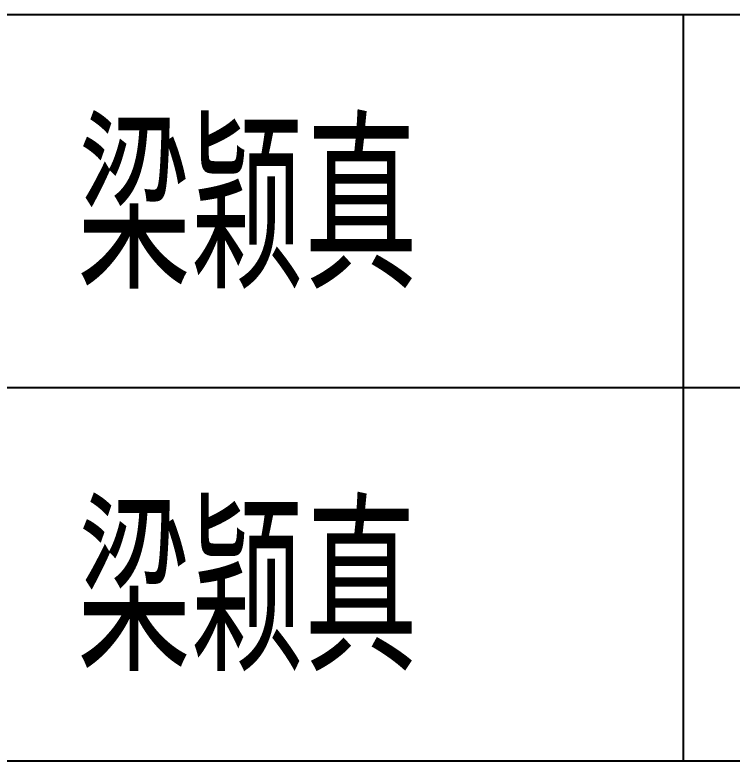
# Model space of a CAD drawing. Header units: millimetres. Extents: x 172649 to 472543, y 238332 to 449264.
# Drawn here: x 242290 to 242963, y 239654 to 240354 of the extents above; entities that cross this region are included whole.
import ezdxf

# ---------------------------------------------------------------- set-up
doc = ezdxf.new("R2010")
doc.units = ezdxf.units.MM
doc.header["$LTSCALE"] = 1000
doc.layers.add('PUB_TEXT', color=7, linetype='Continuous')
doc.styles.add('HZ', font='geditxt.shx', dxfattribs={"width": 0.75, "bigfont": 'hzfs_1.shx'})

msp = doc.modelspace()

# ---------------------------------------------------------------- linework, layer by layer
at = {"color": 2}
for p, q in [((248417.65, 240354.44), (239417.65, 240354.44)), ((242917.65, 239654.44), (242917.65, 240354.44)), ((243917.65, 240004.44), (239417.65, 240004.44)), ((248417.65, 239654.44), (239917.65, 239654.44))]:
    msp.add_line(p, q, dxfattribs=at)

# ---------------------------------------------------------------- texts
at = {"layer": 'PUB_TEXT', "style": 'HZ', "width": 0.7}
for p in [(242348.73, 240097.66), (242348.73, 239738.91)]:
    msp.add_text('梁颖真', height=152.126, dxfattribs=at).set_placement(p)

doc.saveas('drawing.dxf')
